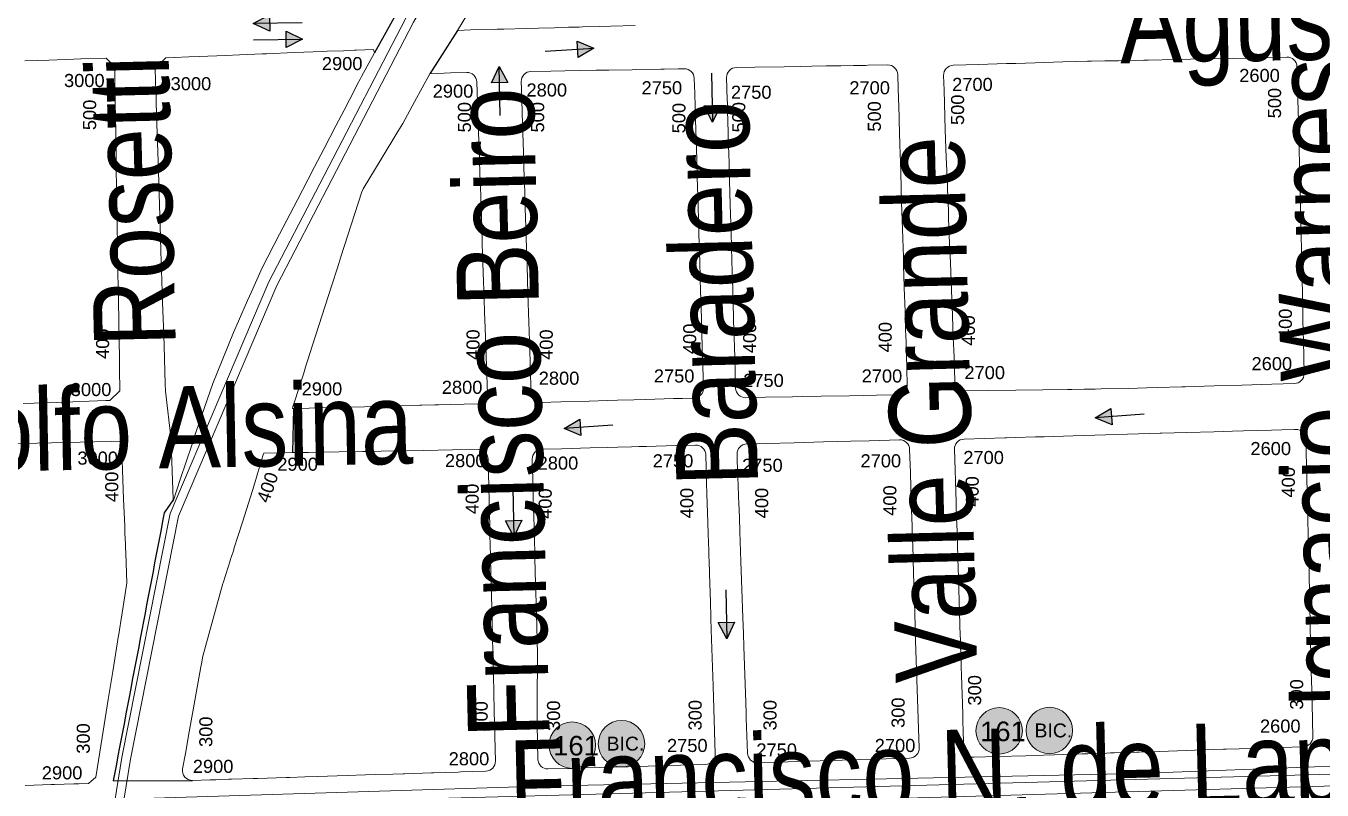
# Model space of a CAD drawing. Header units: millimetres. Extents: x 11558 to 23675, y 49449 to 61482.
# Drawn here: x 17773.9 to 18170.7, y 53689.8 to 53923.6 of the extents above; entities that cross this region are included whole.
import ezdxf

# ---------------------------------------------------------------- set-up
doc = ezdxf.new("R2010")
doc.units = ezdxf.units.MM
for name, color, linetype in [('0. plano base - nombres calles', 22, 'Continuous'), ('0. Plano Base - PLANO', 254, 'Continuous'), ('0. Plano base - sentido calles', 253, 'Continuous'), ('0. vias del tren', 252, 'VÍAS'), ('7. puesta en valor CC la lucila', 212, 'Continuous'), ('numeración', 7, 'Continuous')]:
    doc.layers.add(name, color=color, linetype=linetype)
doc.layers.add('Linea 161 ida', color=7, linetype='Continuous', true_color=0xd16b6b)
doc.layers.add('Linea Bicentenario Original', color=7, linetype='Continuous', true_color=0x0000cc, transparency=0.5)
doc.layers.get('7. puesta en valor CC la lucila').off()
doc.styles.get("Standard").update_dxf_attribs({"font": 'arial.ttf'})
doc.linetypes.add('VÍAS', pattern='A,0.15,[130,ltypeshp.shx,S=0.25,R=0,X=0,Y=0],0.15', length=0.3)

# ---------------------------------------------------------------- blocks, each defined once
blk = doc.blocks.new('MANZANAS')
at = {"layer": '0. Plano Base - PLANO', "color": 0, "linetype": 'VÍAS', "lineweight": 5, "ltscale": 4}
for points in [[(5638185.65, 6177567.38), (5638181.67, 6177474.44), (5638178.38, 6177397.46), (5638175.43, 6177329.8), (5638171.99, 6177250.77), (5638171.99, 6177196.5), (5638171.99, 6177159.8), (5638174.88, 6177121.61), (5638177.81, 6177082.93), (5638199.14, 6177009.91), (5638211.12, 6176973.47), (5638220.66, 6176950.77), (5638240.74, 6176909.91), (5638265.7, 6176866.98), (5638305.28, 6176799.42), (5638347.62, 6176727.17), (5638444.29, 6176570.05)], [(5638188.29, 6177567.27), (5638184.31, 6177474.33), (5638181.02, 6177397.35), (5638178.07, 6177329.69), (5638174.63, 6177250.71), (5638174.63, 6177196.5), (5638174.63, 6177159.9), (5638177.52, 6177121.81), (5638180.43, 6177083.41), (5638201.67, 6177010.69), (5638213.6, 6176974.4), (5638223.07, 6176951.86), (5638243.07, 6176911.16), (5638267.98, 6176868.31), (5638307.56, 6176800.76), (5638349.88, 6176728.53), (5638446.54, 6176571.44)]]:
    blk.add_lwpolyline(points, dxfattribs=at)
at = {"layer": '0. Plano Base - PLANO', "color": 0}
for points in [[(5638172.69, 6177388.93), (5638168.4, 6177236.86)], [(5638187.74, 6177254.71), (5638186.31, 6177239.02)], [(5638196.52, 6177128.9), (5638202.44, 6177116.74)], [(5638176.72, 6177087.09), (5638176.11, 6177082.33)]]:
    blk.add_lwpolyline(points, dxfattribs=at)
at = {"layer": '0. Plano Base - PLANO', "color": 0, "linetype": 'Continuous', "lineweight": 5}
for points in [[(5638235.27, 6177281.07), (5638228.83, 6177277.51), (5638225.68, 6177275.77), (5638221.19, 6177273.27), (5638220.33, 6177272.79), (5638217.44, 6177271.19), (5638214.55, 6177269.59), (5638213.69, 6177269.11), (5638209.4, 6177266.73), (5638206.12, 6177264.91), (5638200.16, 6177261.6), (5638198.39, 6177260.62), (5638197.71, 6177260.24), (5638191.34, 6177256.71), (5638187.74, 6177254.71), (5638188.6, 6177267.83)], [(5638167.73, 6177103.11), (5638159.27, 6177115.48), (5638158.19, 6177117.48), (5638152.54, 6177127.55), (5638150.89, 6177130.5), (5638145.94, 6177139.32), (5638141.18, 6177147.8), (5638138.37, 6177152.81), (5638136.23, 6177156.63), (5638131.38, 6177165.26), (5638126.41, 6177174.14), (5638123.42, 6177179.46), (5638120.81, 6177184.11), (5638119.13, 6177187.1), (5638117.57, 6177189.89), (5638116.21, 6177192.3), (5638115.19, 6177194.13), (5638114.39, 6177195.56), (5638110.99, 6177201.62), (5638112.37, 6177206.08), (5638114.66, 6177207.39), (5638118.52, 6177209.6), (5638121.35, 6177211.22), (5638123.5, 6177212.44), (5638128.31, 6177215.19), (5638131.99, 6177217.3), (5638138.06, 6177220.77), (5638139.11, 6177221.37), (5638146.54, 6177225.62), (5638154.16, 6177229.98), (5638155.25, 6177230.6), (5638159.59, 6177233.08), (5638162.56, 6177234.78), (5638162.96, 6177235.01), (5638167.63, 6177237.68), (5638168.4, 6177236.86), (5638168.2, 6177228.63), (5638168.17, 6177227.76), (5638168.17, 6177225.83), (5638168.17, 6177225.54), (5638168.17, 6177220.81), (5638168.16, 6177217.01), (5638168.15, 6177211.59), (5638168.14, 6177203.84), (5638168.14, 6177197.41), (5638168.13, 6177192.94), (5638168.12, 6177186.13), (5638168.13, 6177174.22), (5638168.15, 6177162.64), (5638168.63, 6177154.66), (5638168.81, 6177151.76), (5638169.23, 6177144.82), (5638169.46, 6177141.02), (5638171.06, 6177124.25), (5638173.72, 6177106.42)], [(5638074.5, 6177185.37), (5638077.82, 6177187.24), (5638080.9, 6177188.98), (5638087.55, 6177192.73), (5638089.47, 6177193.82), (5638089.52, 6177193.85), (5638096.21, 6177197.62), (5638099.69, 6177196.53), (5638101.57, 6177193.05), (5638101.94, 6177192.37), (5638102.44, 6177191.43), (5638105.04, 6177186.61), (5638109.1, 6177179.1), (5638113.29, 6177171.35), (5638114.46, 6177169.18), (5638117.44, 6177163.66), (5638118.84, 6177161.06), (5638121.53, 6177156.1), (5638122.92, 6177153.51), (5638125.65, 6177148.46), (5638129.67, 6177141.01), (5638133.91, 6177133.17), (5638134.49, 6177132.1), (5638136.01, 6177129.29), (5638136.68, 6177128.04), (5638137.99, 6177125.61), (5638138.99, 6177123.77), (5638142.72, 6177116.86), (5638144.53, 6177113.51), (5638146.01, 6177110.77), (5638146.88, 6177109.16), (5638145.48, 6177105.14), (5638144.67, 6177104.68), (5638144.43, 6177104.55), (5638139.97, 6177102.01), (5638131.27, 6177097.08), (5638122.38, 6177092.03)], [(5638123.88, 6177078.9), (5638128.88, 6177081.66), (5638131.79, 6177083.26), (5638139.47, 6177087.51), (5638147.13, 6177091.74), (5638151.73, 6177094.28), (5638154.36, 6177095.73), (5638155.85, 6177093.12), (5638163.16, 6177080.29), (5638167.27, 6177073.09), (5638168.35, 6177071.2), (5638170, 6177068.31), (5638170.46, 6177067.5), (5638170.51, 6177067.42), (5638171.38, 6177065.89), (5638175.87, 6177058), (5638176.09, 6177057.36), (5638178.77, 6177049.24), (5638181.05, 6177042.38), (5638181.17, 6177042), (5638181.62, 6177040.65), (5638184.49, 6177031.97), (5638187.21, 6177023.75), (5638190.94, 6177012.49), (5638194.8, 6177000.84), (5638193.71, 6176998.1), (5638191.13, 6176996.66), (5638190.3, 6176996.2), (5638189.82, 6176995.94), (5638184.64, 6176993.05), (5638183.75, 6176992.55), (5638176.76, 6176988.65)]]:
    blk.add_lwpolyline(points, dxfattribs=at)
for points in [[(5638464.95, 6177276.93), (5638458.88, 6177273.55), (5638450.86, 6177269.08), (5638443.43, 6177264.94), (5638435.71, 6177260.64), (5638434.84, 6177260.16), (5638428.26, 6177256.49), (5638425.37, 6177254.88), (5638420.53, 6177252.18), (5638413.14, 6177248.16), (5638411.58, 6177247.32), (5638410.93, 6177246.97), (5638408.59, 6177245.71), (5638405.26, 6177243.92), (5638404.13, 6177243.32), (5638397.42, 6177239.72), (5638390.19, 6177235.84), (5638382.46, 6177231.69), (5638376.42, 6177228.44, -0.406838), (5638372.39, 6177229.6), (5638368.66, 6177236.16), (5638365.74, 6177241.28), (5638364.27, 6177243.87), (5638362.31, 6177247.3), (5638359.92, 6177251.49), (5638355.83, 6177258.67), (5638354.36, 6177261.25), (5638351.47, 6177266.33), (5638347.71, 6177272.92), (5638347.16, 6177273.89), (5638346.8, 6177274.53), (5638345.13, 6177277.46), (5638344.74, 6177278.13), (5638342.85, 6177281.46), (5638341.45, 6177283.91), (5638338.45, 6177289.19), (5638334.28, 6177296.5), (5638328.34, 6177307.15), (5638326.14, 6177311.1, -0.414094), (5638327.3, 6177315.18), (5638334.04, 6177318.95), (5638341.58, 6177323.16), (5638344.11, 6177324.57), (5638349.28, 6177327.45), (5638356.66, 6177331.58), (5638360.28, 6177333.58), (5638363.26, 6177335.23), (5638364.32, 6177335.81), (5638367.89, 6177337.75), (5638370.85, 6177339.37), (5638371.58, 6177339.77), (5638374.28, 6177341.25), (5638378.43, 6177343.51), (5638379.55, 6177344.12), (5638387, 6177348.18), (5638394.84, 6177352.45), (5638402.36, 6177356.56), (5638409.81, 6177360.65), (5638416.84, 6177364.51, -0.413611), (5638420.91, 6177363.33), (5638421.48, 6177362.3), (5638421.79, 6177361.75), (5638422.61, 6177360.26), (5638428.99, 6177348.69), (5638433.16, 6177341.15), (5638435.32, 6177337.24), (5638437.18, 6177333.87), (5638438.12, 6177332.17), (5638439.53, 6177329.6), (5638441.63, 6177325.81), (5638442.23, 6177324.68), (5638445.71, 6177318.32), (5638448.04, 6177314.07), (5638449.98, 6177310.54), (5638452.58, 6177305.81), (5638454.18, 6177302.88), (5638454.58, 6177302.14), (5638455.07, 6177301.25), (5638457.3, 6177297.16), (5638458.17, 6177295.56), (5638459.99, 6177292.23), (5638461.34, 6177289.75), (5638466.12, 6177280.99, -0.411585)], [(5638268.7, 6177283.98), (5638273.66, 6177286.65), (5638281.59, 6177290.94), (5638285.96, 6177293.3), (5638289.07, 6177294.98), (5638292.93, 6177297.07), (5638296.88, 6177299.21), (5638300.3, 6177301.05), (5638303.62, 6177302.85), (5638304.14, 6177303.13), (5638309.49, 6177306.03, -0.409993), (5638313.54, 6177304.85), (5638315.69, 6177301.01), (5638319.83, 6177293.62), (5638320.47, 6177292.47), (5638322.19, 6177289.39), (5638324.05, 6177286.07), (5638325.38, 6177283.71), (5638328.05, 6177278.92), (5638328.22, 6177278.62), (5638332.68, 6177270.65), (5638336.64, 6177263.57), (5638340.85, 6177256.04), (5638342.02, 6177253.95), (5638345.28, 6177248.13), (5638345.44, 6177247.85), (5638348.94, 6177241.6), (5638349.45, 6177240.68), (5638350.91, 6177238.07), (5638351.4, 6177237.19), (5638352.02, 6177236.08), (5638352.31, 6177235.56), (5638353.74, 6177233.02), (5638357.37, 6177226.52), (5638358.36, 6177224.76), (5638359.13, 6177223.39), (5638359.92, 6177221.96, -0.417851), (5638358.74, 6177217.86), (5638352.99, 6177214.74), (5638349.62, 6177212.91), (5638345.8, 6177210.83), (5638338.16, 6177206.68), (5638333.06, 6177203.91), (5638330.42, 6177202.48), (5638323.15, 6177198.52), (5638317.8, 6177195.62, -0.41123), (5638313.75, 6177196.79), (5638312.3, 6177199.39), (5638311.21, 6177201.35), (5638309.45, 6177204.52), (5638307.39, 6177208.22), (5638305.41, 6177211.76), (5638303.3, 6177215.57), (5638301.16, 6177219.41), (5638298.99, 6177223.3), (5638296.36, 6177228.02), (5638294.8, 6177230.82), (5638290.6, 6177238.37), (5638286.42, 6177245.88), (5638282.88, 6177252.24), (5638282.11, 6177253.63), (5638280.54, 6177256.45), (5638278.57, 6177259.98), (5638278.02, 6177260.98), (5638275.88, 6177264.81), (5638273.84, 6177268.49), (5638272.62, 6177270.67), (5638271.26, 6177273.11), (5638270.83, 6177273.9), (5638267.5, 6177279.88, -0.418299)], [(5638303.85, 6177188.26), (5638303.52, 6177188.07), (5638300.79, 6177186.55), (5638298.36, 6177185.2), (5638290.91, 6177181.05), (5638287.72, 6177179.27), (5638283.36, 6177176.84), (5638280.71, 6177175.36), (5638275.83, 6177172.64), (5638268.21, 6177168.39), (5638262.94, 6177165.46, -0.413673), (5638258.86, 6177166.61), (5638256.24, 6177171.28), (5638252.46, 6177178.04), (5638248.29, 6177185.49), (5638243.97, 6177193.21), (5638239.85, 6177200.56), (5638235.75, 6177207.89), (5638235.49, 6177208.35), (5638231.23, 6177215.95), (5638229.29, 6177219.42), (5638227.18, 6177223.19), (5638226.62, 6177224.21), (5638223.31, 6177230.12), (5638222.82, 6177230.98), (5638218.62, 6177238.49), (5638215.08, 6177244.81), (5638213.4, 6177247.8), (5638212.29, 6177249.8, -0.418181), (5638213.48, 6177253.9), (5638218.88, 6177256.83), (5638222.64, 6177258.86), (5638226.94, 6177261.2), (5638231.03, 6177263.42), (5638233.85, 6177264.94), (5638234.43, 6177265.26), (5638240.69, 6177268.65), (5638241.72, 6177269.21), (5638248.43, 6177272.85), (5638249.37, 6177273.36), (5638253.09, 6177275.37), (5638254.76, 6177276.28, -0.4106), (5638258.81, 6177275.1), (5638258.84, 6177275.04), (5638261.04, 6177271.11), (5638265.02, 6177263.97), (5638269.41, 6177256.12), (5638270.91, 6177253.42), (5638273.57, 6177248.66), (5638277.89, 6177240.93), (5638282.06, 6177233.45), (5638286.17, 6177226.08), (5638286.9, 6177224.78), (5638287.87, 6177223.05), (5638288.77, 6177221.43), (5638290.46, 6177218.4), (5638294.59, 6177211), (5638298.92, 6177203.24), (5638300.36, 6177200.67), (5638304.79, 6177192.73), (5638305.01, 6177192.34, -0.414365)], [(5638518.59, 6177179.57), (5638512.52, 6177176.16), (5638504.93, 6177171.9), (5638497.93, 6177167.97), (5638497.28, 6177167.61), (5638489.57, 6177163.28), (5638477.94, 6177156.75), (5638474.69, 6177154.93), (5638474.13, 6177154.62), (5638470.79, 6177152.75), (5638468.05, 6177151.21), (5638467.09, 6177150.67), (5638466.04, 6177150.08), (5638463.28, 6177148.53), (5638461.69, 6177147.64), (5638460.99, 6177147.25), (5638460.14, 6177146.77), (5638459.95, 6177146.66), (5638459.46, 6177146.39), (5638452, 6177142.2), (5638449.2, 6177140.63), (5638444.48, 6177137.98), (5638436.92, 6177133.74), (5638430.56, 6177130.19, -0.414013), (5638426.47, 6177131.34), (5638425.03, 6177133.93), (5638424.49, 6177134.88), (5638421.98, 6177139.37), (5638421.39, 6177140.44), (5638418.45, 6177145.68), (5638415.69, 6177150.61), (5638414.3, 6177153.1), (5638413.98, 6177153.68), (5638412.37, 6177156.54), (5638411.33, 6177158.41), (5638410.07, 6177160.67), (5638409.84, 6177161.07), (5638406.2, 6177167.58), (5638402.77, 6177173.7), (5638402.46, 6177174.27), (5638398.14, 6177181.98), (5638396.08, 6177185.66), (5638393.89, 6177189.59), (5638393.35, 6177190.55), (5638390.42, 6177195.78), (5638389.73, 6177197.02), (5638381.84, 6177211.12, -0.414627), (5638383, 6177215.21), (5638393.9, 6177221.29), (5638394.35, 6177221.54), (5638396.66, 6177222.83), (5638402.14, 6177225.88), (5638403.69, 6177226.75), (5638404.47, 6177227.18), (5638412.16, 6177231.47), (5638435.45, 6177244.45), (5638435.86, 6177244.68), (5638442.59, 6177248.42), (5638449.82, 6177252.46), (5638454.85, 6177255.26), (5638457.72, 6177256.86), (5638465.23, 6177261.04), (5638468.06, 6177262.62), (5638471.42, 6177264.49), (5638471.74, 6177264.67, -0.415807), (5638475.83, 6177263.49), (5638477.91, 6177259.71), (5638479.65, 6177256.54), (5638483.62, 6177249.31), (5638484.87, 6177247.05), (5638485.66, 6177245.61), (5638487.79, 6177241.75), (5638491.92, 6177234.22), (5638495.77, 6177227.24), (5638496.26, 6177226.35), (5638499.9, 6177219.73), (5638503.66, 6177212.89), (5638507.68, 6177205.58), (5638511.88, 6177197.94), (5638512.43, 6177196.94), (5638519.75, 6177183.63, -0.411724)], [(5638245.94, 6177156.17), (5638238.64, 6177152.13), (5638235.36, 6177150.32), (5638234.49, 6177149.84), (5638234.41, 6177149.8), (5638230.94, 6177147.88), (5638230.42, 6177147.59), (5638229.64, 6177147.16), (5638223.5, 6177143.77), (5638223.1, 6177143.55), (5638216.49, 6177139.9), (5638215.57, 6177139.39), (5638208.05, 6177135.23), (5638203.44, 6177132.69), (5638200.7, 6177131.17), (5638196.83, 6177129.07), (5638196.21, 6177128.73), (5638196.05, 6177129.66), (5638195.89, 6177130.56), (5638194.36, 6177139.59), (5638193.86, 6177142.51), (5638193.59, 6177144.08), (5638192.84, 6177148.47), (5638189.56, 6177167.76), (5638188.62, 6177173.29), (5638188.39, 6177174.61), (5638188.03, 6177176.74), (5638184.51, 6177197.4), (5638184.48, 6177198.33), (5638185.14, 6177208.91), (5638185.84, 6177218.79), (5638186.04, 6177221.66), (5638186.16, 6177229.24), (5638186.31, 6177239.02), (5638188.49, 6177240.25), (5638191.81, 6177242.13), (5638196.17, 6177244.57, -0.413401), (5638200.24, 6177243.42), (5638203.28, 6177238.03), (5638205.19, 6177234.64), (5638206.05, 6177233.12), (5638207.51, 6177230.53), (5638209.46, 6177227.07), (5638210.22, 6177225.72), (5638211.84, 6177222.85), (5638214.08, 6177218.88), (5638215.97, 6177215.53), (5638217.57, 6177212.67), (5638220.42, 6177207.63), (5638224.19, 6177200.94), (5638224.65, 6177200.12), (5638225.95, 6177197.81), (5638228.89, 6177192.6), (5638232.92, 6177185.44), (5638234.9, 6177181.93), (5638237.19, 6177177.87), (5638241.47, 6177170.28), (5638247.11, 6177160.27, -0.416697)], [(5638368.5, 6177099.36), (5638363.28, 6177108.59), (5638362.58, 6177109.85), (5638362.53, 6177109.94), (5638360.85, 6177112.9), (5638358.09, 6177117.79), (5638356.63, 6177120.38), (5638352.47, 6177127.75), (5638350.5, 6177131.24), (5638348.1, 6177135.49), (5638343.8, 6177143.1), (5638339.64, 6177150.48), (5638335.15, 6177158.43), (5638334.92, 6177158.82), (5638331.65, 6177164.62), (5638331.1, 6177165.59), (5638326.89, 6177173.05), (5638326.83, 6177173.15), (5638324.47, 6177177.33), (5638323.47, 6177179.1, -0.416446), (5638324.63, 6177183.2), (5638327.42, 6177184.75), (5638329.96, 6177186.15), (5638337.36, 6177190.26), (5638345.22, 6177194.61), (5638352.5, 6177198.65), (5638357.41, 6177201.37), (5638360.18, 6177202.91), (5638365.59, 6177205.91, -0.41298), (5638369.67, 6177204.75), (5638373.11, 6177198.61), (5638375.4, 6177194.52), (5638377.26, 6177191.2), (5638377.54, 6177190.69), (5638381.18, 6177184.2), (5638381.5, 6177183.63), (5638385.74, 6177176.05), (5638386.3, 6177175.06), (5638389.83, 6177168.75), (5638394.09, 6177161.14), (5638398.31, 6177153.61), (5638414.38, 6177125.01, -0.414961), (5638413.22, 6177120.92), (5638403.79, 6177115.65), (5638399.98, 6177113.52), (5638392.77, 6177109.5), (5638392.23, 6177109.19), (5638386.31, 6177105.89), (5638385.91, 6177105.66), (5638385.67, 6177105.53), (5638385.17, 6177105.25), (5638378.3, 6177101.41), (5638372.57, 6177098.22, -0.412843)], [(5638312.42, 6177068.1), (5638307.27, 6177077.49), (5638306.63, 6177078.71), (5638305.62, 6177080.69), (5638303.22, 6177085.38), (5638302.72, 6177086.35), (5638299.16, 6177093.31), (5638297.54, 6177096.48), (5638295.37, 6177100.4), (5638291.49, 6177107.4), (5638291.22, 6177107.88), (5638286.97, 6177115.54), (5638283.26, 6177122.25), (5638282.72, 6177123.22), (5638280.26, 6177127.66), (5638278.92, 6177130.07), (5638278.54, 6177130.75), (5638275.82, 6177135.67), (5638274.18, 6177138.62), (5638271.52, 6177143.43), (5638269.97, 6177146.23), (5638268.92, 6177148.11), (5638268.55, 6177148.79, -0.41405), (5638269.72, 6177152.86), (5638275.02, 6177155.81), (5638282.68, 6177160.05), (5638287.32, 6177162.63), (5638290.08, 6177164.16), (5638293.77, 6177166.2), (5638295.75, 6177167.31), (5638296.86, 6177167.92), (5638297.72, 6177168.4), (5638305.61, 6177172.77), (5638310.92, 6177175.72, -0.412903), (5638314.99, 6177174.56), (5638319.08, 6177167.27), (5638319.21, 6177167.03), (5638320.95, 6177163.93), (5638322.29, 6177161.54), (5638325.18, 6177156.38), (5638325.55, 6177155.72), (5638326.51, 6177154), (5638328.53, 6177150.41), (5638329.04, 6177149.51), (5638329.86, 6177148.03), (5638330.37, 6177147.13), (5638330.84, 6177146.28), (5638332.8, 6177142.8), (5638337.13, 6177135.08), (5638337.5, 6177134.42), (5638338.89, 6177131.93), (5638339.54, 6177130.77), (5638341.25, 6177127.73), (5638345.45, 6177120.23), (5638349.62, 6177112.79), (5638359.88, 6177094.5, -0.414868), (5638358.72, 6177090.41), (5638351.96, 6177086.64), (5638345.99, 6177083.31), (5638338, 6177078.86), (5638330.28, 6177074.55), (5638326.55, 6177072.47), (5638323.07, 6177070.54), (5638316.49, 6177066.91, -0.414785)], [(5638299.97, 6177057.58), (5638296.44, 6177055.61), (5638293.22, 6177053.8), (5638292.55, 6177053.42), (5638285.98, 6177049.74), (5638285.39, 6177049.41), (5638278.23, 6177045.4), (5638277.81, 6177045.16), (5638275.1, 6177043.64), (5638270.43, 6177041.02), (5638267.81, 6177039.56), (5638262.86, 6177036.78), (5638254.96, 6177032.35), (5638251.57, 6177030.45), (5638247.54, 6177028.19), (5638246.57, 6177027.64), (5638238.94, 6177023.37), (5638237.78, 6177022.72), (5638231.95, 6177019.45), (5638231.26, 6177019.06), (5638229.06, 6177017.83), (5638227.76, 6177017.1), (5638226.28, 6177016.27), (5638221.58, 6177013.63, -0.476985), (5638217.24, 6177015.36), (5638215.82, 6177019.95), (5638213.82, 6177026.35), (5638212.12, 6177031.84), (5638209.19, 6177041.26), (5638207.82, 6177045.66), (5638207.54, 6177046.55), (5638206.83, 6177048.83), (5638202.05, 6177071.38), (5638202.01, 6177071.63), (5638200.8, 6177078.61), (5638200.77, 6177078.75), (5638200.25, 6177081.76), (5638200.2, 6177082.07), (5638200.15, 6177082.38), (5638198.69, 6177090.79), (5638196.95, 6177100.82), (5638196.3, 6177104.25), (5638195.88, 6177106.5), (5638194.89, 6177111.69), (5638194.82, 6177112.07), (5638194.72, 6177112.57), (5638199.39, 6177115.09), (5638202.44, 6177116.74), (5638206.78, 6177119.09), (5638215.04, 6177123.56), (5638221.36, 6177126.98), (5638222.49, 6177127.58), (5638230.17, 6177131.74), (5638233.07, 6177133.31), (5638237.75, 6177135.84), (5638245.52, 6177140.04), (5638252.47, 6177143.8, -0.411948), (5638256.52, 6177142.61), (5638260.6, 6177135.2), (5638262.62, 6177131.55), (5638266.5, 6177124.5), (5638267.82, 6177122.11), (5638269.21, 6177119.58), (5638270.86, 6177116.58), (5638271.39, 6177115.63), (5638274.65, 6177109.72), (5638278.56, 6177102.61), (5638282.62, 6177095.25), (5638283.82, 6177093.06), (5638284.09, 6177092.59), (5638286.55, 6177088.12), (5638286.78, 6177087.7), (5638289.22, 6177083.27), (5638290.22, 6177081.46), (5638291.07, 6177079.9), (5638293.73, 6177075.08), (5638301.13, 6177061.65, -0.412186)]]:
    blk.add_lwpolyline(points, format="xyb", close=True, dxfattribs=at)
blk.add_lwpolyline([(5638174.01, 6177104.59), (5638175.74, 6177093.91), (5638176.89, 6177086.78), (5638176.54, 6177087.4), (5638168.23, 6177102.21), (5638167.73, 6177103.11), (5638173.51, 6177106.31), (5638173.72, 6177106.42)], close=True, dxfattribs=at)
at = {"layer": '0. Plano Base - PLANO', "color": 0}
blk.add_lwpolyline([(5638176.11, 6177082.33, 0.00047), (5638200.07, 6177002.34), (5638221.58, 6177013.63)], format="xyb", dxfattribs=at)
blk = doc.blocks.new('161 ida')
at = {"layer": 'Linea 161 ida', "lineweight": 211, "true_color": 0xededed}
h = blk.add_hatch(color=7, dxfattribs=at)
h.dxf.hatch_style = 1
edge = h.paths.add_edge_path()
edge.add_arc((0, 0), 7.11, 0, 360)
at = {"layer": 'Linea 161 ida', "lineweight": 9}
blk.add_circle((0, 0), 7.11, dxfattribs=at)
at = {"layer": 'Linea 161 ida', "lineweight": 15, "insert": (-5.85, 2.85), "char_height": 6, "attachment_point": 1}
blk.add_mtext_dynamic_manual_height_columns('161', width=16.4579, gutter_width=12.5, heights=[0], dxfattribs=at)
blk = doc.blocks.new('bic. original ida')
at = {"layer": 'Linea Bicentenario Original', "lineweight": 211, "true_color": 0xededed, "transparency": 33554674}
h = blk.add_hatch(color=7, dxfattribs=at)
h.dxf.hatch_style = 1
edge = h.paths.add_edge_path()
edge.add_arc((0, 0), 7.11, 0, 360)
at = {"layer": 'Linea Bicentenario Original', "color": 165, "lineweight": 9, "true_color": 0x5e67af}
blk.add_circle((0, 0), 7.11, dxfattribs=at)
at = {"layer": 'Linea Bicentenario Original', "color": 165, "lineweight": 15, "true_color": 0x5e67af, "insert": (-4.55, 2.15), "char_height": 4.25, "attachment_point": 1}
blk.add_mtext_dynamic_manual_height_columns('BIC.', width=16.4579, gutter_width=12.5, heights=[0], dxfattribs=at)

msp = doc.modelspace()

# ---------------------------------------------------------------- hatches: boundary and pattern name
at = {"layer": '0. Plano base - sentido calles', "linetype": 'Continuous', "lineweight": 25, "ltscale": 2, "true_color": 0x1a1a1a}
h = msp.add_hatch(color=250, dxfattribs=at)
h.dxf.hatch_style = 1
h.paths.add_polyline_path([(17843.48, 53924.39), (17848.51, 53921.95), (17848.48, 53924.45)])
h.paths.add_polyline_path([(17843.48, 53924.39), (17848.48, 53924.45), (17848.45, 53926.95)])
h = msp.add_hatch(color=250, dxfattribs=at)
h.dxf.hatch_style = 1
h.paths.add_polyline_path([(17858.54, 53919.58), (17853.51, 53922.02), (17853.54, 53919.52)])
h.paths.add_polyline_path([(17858.54, 53919.58), (17853.54, 53919.52), (17853.57, 53917.02)])
h = msp.add_hatch(color=250, dxfattribs=at)
h.dxf.hatch_style = 1
h.paths.add_polyline_path([(17947.76, 53916.76), (17942.62, 53918.95), (17942.77, 53916.46)])
h.paths.add_polyline_path([(17947.76, 53916.76), (17942.77, 53916.46), (17942.92, 53913.96)])
h = msp.add_hatch(color=250, dxfattribs=at)
h.dxf.hatch_style = 1
h.paths.add_polyline_path([(17918.76, 53911.23), (17916.37, 53906.18), (17918.87, 53906.23)])
h.paths.add_polyline_path([(17918.76, 53911.23), (17918.87, 53906.23), (17921.37, 53906.29)])
h = msp.add_hatch(color=250, dxfattribs=at)
h.dxf.hatch_style = 1
h.paths.add_polyline_path([(17984.07, 53894.15), (17986.46, 53899.21), (17983.96, 53899.15)])
h.paths.add_polyline_path([(17984.07, 53894.15), (17983.96, 53899.15), (17981.47, 53899.1)])
h = msp.add_hatch(color=250, dxfattribs=at)
h.dxf.hatch_style = 1
h.paths.add_polyline_path([(18101.21, 53803.68), (18106.38, 53801.55), (18106.2, 53804.04)])
h.paths.add_polyline_path([(18101.21, 53803.68), (18106.2, 53804.04), (18106.02, 53806.54)])
h = msp.add_hatch(color=250, dxfattribs=at)
h.dxf.hatch_style = 1
h.paths.add_polyline_path([(17938.62, 53800.39), (17943.79, 53798.26), (17943.61, 53800.75)])
h.paths.add_polyline_path([(17938.62, 53800.39), (17943.61, 53800.75), (17943.43, 53803.24)])
h = msp.add_hatch(color=250, dxfattribs=at)
h.dxf.hatch_style = 1
h.paths.add_polyline_path([(17923.25, 53767.27), (17925.64, 53772.32), (17923.14, 53772.27)])
h.paths.add_polyline_path([(17923.25, 53767.27), (17923.14, 53772.27), (17920.64, 53772.21)])
h = msp.add_hatch(color=250, dxfattribs=at)
h.dxf.hatch_style = 1
h.paths.add_polyline_path([(17988.42, 53736.08), (17990.81, 53741.13), (17988.31, 53741.08)])
h.paths.add_polyline_path([(17988.42, 53736.08), (17988.31, 53741.08), (17985.82, 53741.02)])

# ---------------------------------------------------------------- linework, layer by layer
at = {"layer": '0. Plano base - sentido calles', "color": 250, "linetype": 'Continuous', "lineweight": 25, "ltscale": 2, "true_color": 0x1a1a1a}
for points in [[(17858.48, 53924.58), (17843.48, 53924.39), (17848.45, 53926.95), (17848.51, 53921.95), (17843.48, 53924.39)], [(17843.54, 53919.39), (17858.54, 53919.58), (17853.57, 53917.02), (17853.51, 53922.02), (17858.54, 53919.58)], [(17932.79, 53915.85), (17947.76, 53916.76), (17942.92, 53913.96), (17942.62, 53918.95), (17947.76, 53916.76)], [(17919.09, 53896.23), (17918.76, 53911.23), (17921.37, 53906.29), (17916.37, 53906.18), (17918.76, 53911.23)], [(17983.74, 53909.15), (17984.07, 53894.15), (17981.47, 53899.1), (17986.46, 53899.21), (17984.07, 53894.15)], [(18116.17, 53804.76), (18101.21, 53803.68), (18106.02, 53806.54), (18106.38, 53801.55), (18101.21, 53803.68)], [(17953.58, 53801.47), (17938.62, 53800.39), (17943.43, 53803.24), (17943.79, 53798.26), (17938.62, 53800.39)], [(17922.92, 53782.26), (17923.25, 53767.27), (17920.64, 53772.21), (17925.64, 53772.32), (17923.25, 53767.27)], [(17988.09, 53751.08), (17988.42, 53736.08), (17985.82, 53741.02), (17990.81, 53741.13), (17988.42, 53736.08)]]:
    msp.add_lwpolyline(points, dxfattribs=at)
at = {"layer": '0. vias del tren', "color": 252, "lineweight": 13, "ltscale": 5}
for points in [[(18048.3, 54200.66), (18001.92, 54120.02), (17963.51, 54053.23), (17929.7, 53994.55), (17890.21, 53926), (17865.19, 53877.84), (17848.27, 53845.28), (17833.23, 53810.06), (17818, 53774.38), (17803.26, 53699.75), (17797.09, 53661.89), (17795.09, 53637.35), (17794.07, 53591.84), (17796.43, 53542.23), (17800.41, 53464.03), (17804.66, 53380.4), (17818.02, 53196.41)], [(18050.59, 54199.35), (18004.21, 54118.7), (17965.8, 54051.91), (17931.99, 53993.23), (17892.53, 53924.73), (17867.54, 53876.62), (17850.66, 53844.15), (17835.66, 53809.02), (17820.54, 53773.6), (17805.86, 53699.28), (17799.72, 53661.57), (17797.73, 53637.21), (17796.72, 53591.87), (17799.07, 53542.36), (17803.05, 53464.17), (17807.3, 53380.56), (17820.65, 53196.6)]]:
    msp.add_lwpolyline(points, dxfattribs=at)
at = {"layer": 'Linea 161 ida', "lineweight": 15}
msp.add_lwpolyline([(15038.53, 53630.5), (15295.58, 53649.16), (15371.25, 53654.67), (15484.23, 53659.53), (15810.17, 53662.07), (16225.4, 53664.88), (16529.57, 53667.04), (16965.89, 53670.07), (17201.7, 53671.86), (17517.89, 53678), (17563.08, 53658.66), (17581.23, 53686.03), (17603.13, 53700.55), (17634.67, 53705.92), (17684.92, 53701.24), (17730.71, 53684.71), (17931.54, 53691), (18114.3, 53694.88), (18298.16, 53701.83), (18520.75, 53709.01), (18726.26, 53714.34), (19024.98, 53724), (19387.6, 53734.8), (19584.12, 53739.87)], dxfattribs=at)
at = {"layer": 'Linea Bicentenario Original', "color": 14, "lineweight": 15, "true_color": 0x8c0d0d}
msp.add_lwpolyline([(20037.05, 53723.43), (19917.24, 53725.16), (19758.14, 53725.16), (19600.89, 53726.18), (19568.14, 53731.1), (17733.99, 53678.41), (17707.12, 53699.36), (17670.84, 53712.34), (17650.62, 53713.43), (17632.03, 53711.12), (17610.09, 53705.54), (17603.83, 53922.95), (17581.4, 54032.1), (17053.75, 54016.57), (17030.34, 54095.76), (16510.55, 54095.76)], dxfattribs=at)
at = {"layer": 'Linea Bicentenario Original', "color": 165, "lineweight": 15, "true_color": 0x5e67af}
msp.add_lwpolyline([(20037.69, 53731.47), (19756.5, 53732.18), (19601.19, 53733.97), (19562.87, 53737.41), (18177.32, 53694.74), (17734.3, 53682.66), (17723.41, 53695.96), (17718.06, 53830.44), (17713.1, 53921.41), (17699.24, 54038.02), (17064.92, 54022.91), (17040.55, 54014.34), (16505.98, 54013.05)], dxfattribs=at)

# ---------------------------------------------------------------- block references
at = {"layer": '0. Plano Base - PLANO', "color": 28, "lineweight": 5, "true_color": 0x0d0d0d, "rotation": 332.5463477508169}
msp.add_blockref('MANZANAS', (-7833237.48, -2828296.13), dxfattribs=at)
at = {"layer": '7. puesta en valor CC la lucila', "color": 250, "lineweight": 30, "rotation": 332.5463477508169}
msp.add_blockref('MANZANAS', (-7833237.48, -2828296.13), dxfattribs=at)
at = {"layer": 'Linea 161 ida', "lineweight": 15}
for p in [(18071.83, 53707.88), (17941.13, 53703.51)]:
    msp.add_blockref('161 ida', p, dxfattribs=at)
at = {"layer": 'Linea Bicentenario Original', "lineweight": 15}
for p in [(18087.19, 53708), (17956.19, 53703.96)]:
    msp.add_blockref('bic. original ida', p, dxfattribs=at)

# ---------------------------------------------------------------- texts
at = {"layer": '0. plano base - nombres calles', "color": 250, "lineweight": 15, "true_color": 0x1a1a1a, "char_height": 25, "attachment_point": 1}
for s, insert, rotation in [('{\\fArial Narrow|b0|i0|c0|p34;Agustín Alvarez}', (18108.46, 53937.13), 1.0744), ('{\\fArial Narrow|b0|i0|c0|p34;Rosetti}', (17794.77, 53825.09), 91.4248), ('{\\fArial Narrow|b0|i0|c0|p34;Ignacio Warnes}', (18160.55, 53714.44), 91.4248), ('{\\fArial Narrow|b0|i0|c0|p34;Francisco Beiro}', (17909.25, 53705.48), 91.4248), ('{\\fArial Narrow|b0|i0|c0|p34;Baradero}', (17973.04, 53782.51), 91.4248), ('{\\fArial Narrow|b0|i0|c0|p34;Valle Grande}', (18040.16, 53722.36), 91.4248), ('{\\fArial Narrow|b0|i0|c0|p34;Adolfo Alsina}', (17724.93, 53811.53), 1.0744), ('{\\fArial Narrow|b0|i0|c0|p34;Francisco N. de Laprida}', (17921.41, 53704.91), 1.3952)]:
    msp.add_mtext_dynamic_manual_height_columns(s, width=329.255, gutter_width=12.5, heights=[0], dxfattribs=dict(at, insert=insert, rotation=rotation))
at = {"layer": 'numeración', "color": 251, "true_color": 0x606162, "char_height": 4, "attachment_point": 1}
for s, insert in [('2900', (17864.47, 53914.08)), ('3000', (17785.53, 53908.9)), ('3000', (17818.17, 53907.92)), ('2750', (17962.34, 53906.68)), ('2700', (18025.95, 53906.68)), ('2700', (18057.42, 53907.7)), ('2600', (18145.32, 53910.44)), ('2900', (17898.41, 53905.64)), ('2800', (17927.11, 53906)), ('2750', (17989.7, 53905.31)), ('2700', (18061.18, 53819.52)), ('2600', (18149.08, 53822.25)), ('2800', (17930.87, 53817.81)), ('2750', (17966.1, 53818.49)), ('2750', (17993.46, 53817.13)), ('2700', (18029.72, 53818.49)), ('3000', (17787.6, 53814.34)), ('2900', (17858.28, 53814.54)), ('2800', (17901.19, 53815.02)), ('2600', (18148.74, 53796.28)), ('3000', (17789.62, 53793.35)), ('2900', (17850.82, 53791.49)), ('2800', (17902.14, 53792.59)), ('2800', (17930.53, 53791.83)), ('2750', (17965.76, 53792.52)), ('2700', (18029.37, 53792.52)), ('2700', (18060.84, 53793.54)), ('2750', (17993.12, 53791.15)), ('2600', (18151.66, 53711.36)), ('2750', (17970.13, 53705.42)), ('2700', (18033.74, 53705.42)), ('2800', (17903.29, 53701.35)), ('2750', (17997.49, 53704.05)), ('2900', (17778.73, 53697.05)), ('2900', (17824.96, 53699.03))]:
    msp.add_mtext_dynamic_manual_height_columns(s, width=16.0314, gutter_width=12.5, heights=[0], dxfattribs=dict(at, insert=insert))
for s, insert, rotation in [('500', (18154.11, 53895.32), 89.8705), ('500', (17791.36, 53891.71), 89.8705), ('500', (17906.1, 53891), 89.8705), ('500', (17928.51, 53891), 89.8705), ('500', (17971.75, 53890.73), 89.8705), ('500', (17990.09, 53890.99), 89.8705), ('500', (18031.6, 53891.24), 89.8705), ('500', (18057.07, 53893.28), 89.8705), ('400', (18157.42, 53827.78), 89.8705), ('400', (17975.06, 53823.19), 89.8705), ('400', (17993.4, 53823.45), 89.8705), ('400', (18034.91, 53823.7), 89.8705), ('400', (18060.38, 53825.74), 89.8705), ('400', (17795.32, 53821.7), 89.8705), ('400', (17908.73, 53821.42), 89.8705), ('400', (17931.14, 53821.42), 89.8705), ('400', (18158.33, 53779.3), 89.8705), ('400', (17798.13, 53777.9), 89.8705), ('400', (17844.42, 53778.64), 71.0934), ('400', (18061.54, 53776.5), 89.8705), ('400', (17908.47, 53774.21), 89.8705), ('400', (17930.82, 53772.77), 89.8705), ('400', (17974.18, 53772.93), 89.8705), ('400', (17997.1, 53772.93), 89.8705), ('400', (18036.33, 53773.7), 89.8705), ('300', (18062.29, 53715.64), 89.8705), ('300', (18160.87, 53714.39), 89.8705), ('300', (17911.22, 53707.66), 89.8705), ('300', (17933.37, 53707.87), 89.8705), ('300', (17976.73, 53708.03), 89.8705), ('300', (17999.65, 53708.03), 89.8705), ('300', (18038.87, 53708.79), 89.8705), ('300', (17789.4, 53700.9), 89.8705), ('300', (17826.93, 53702.95), 89.8705)]:
    msp.add_mtext_dynamic_manual_height_columns(s, width=16.0314, gutter_width=12.5, heights=[0], dxfattribs=dict(at, insert=insert, rotation=rotation))

doc.saveas('drawing.dxf')
